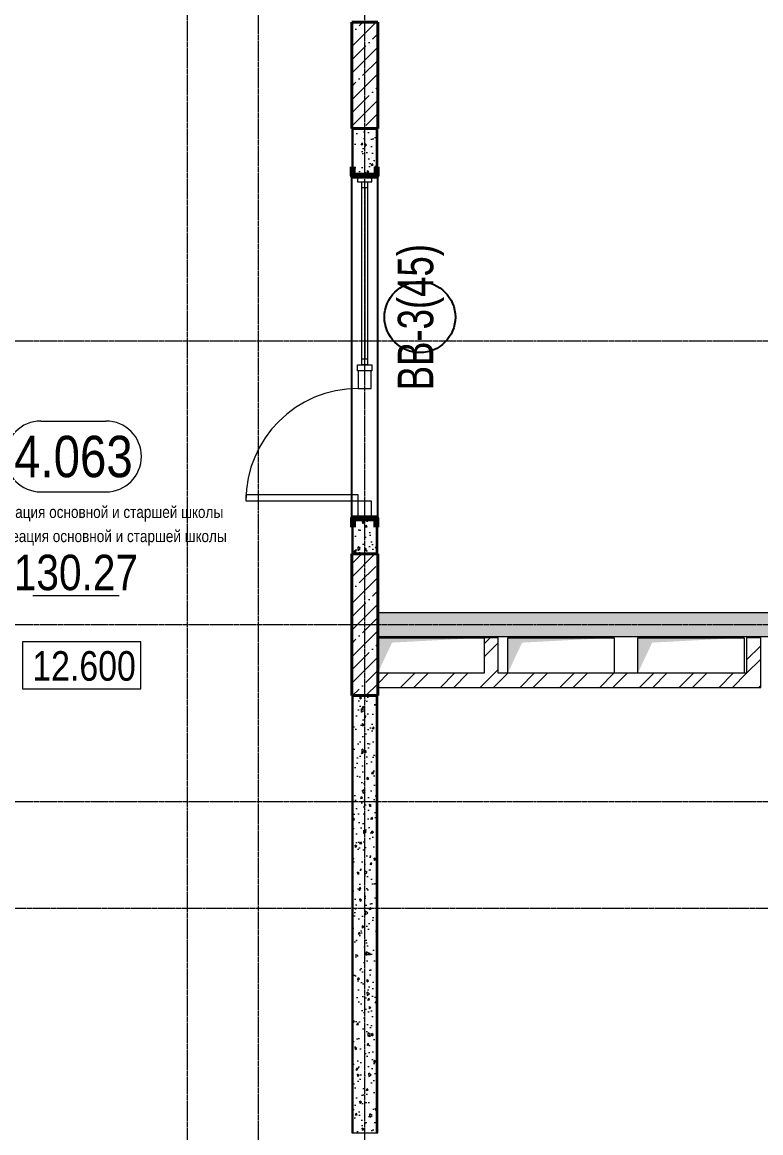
# Model space of a CAD drawing. Header units: millimetres. Extents: x -231292 to 573618, y -153144 to 564035.
# Drawn here: x 154332 to 160579, y 371202 to 380602 of the extents above; entities that cross this region are included whole.
import ezdxf
from ezdxf import colors
from ezdxf.entities.mleader import LeaderData, LeaderLine
from ezdxf.enums import TextEntityAlignment as Align
from ezdxf.math import Vec2, Vec3

# ---------------------------------------------------------------- set-up
doc = ezdxf.new("R2010")
doc.units = ezdxf.units.MM
doc.linetypes.add('CENTER2', pattern=[28.575, 19.05, -3.175, 3.175, -3.175])
doc.linetypes.add('HIDDEN2', pattern=[4.7625, 3.175, -1.5875])
doc.layers.get('0').update_dxf_attribs({"color": 250})
doc.layers.get('Defpoints').update_dxf_attribs({"color": 250})
for name, color, linetype, lineweight in [('A-AREA', 250, 'Continuous', 15), ('АР_Area', 250, 'Continuous', 5), ('АР_Витраж', 250, 'Continuous', 13), ('АР_Витраж марка', 250, 'Continuous', 9), ('АР_Двери_витраж', 250, 'Continuous', 9), ('АР_Колонны', 250, 'Continuous', 35), ('АР_Отметка', 7, 'Continuous', 13), ('АР_площадь пом', 250, 'Continuous', 5), ('АР_Стены ЖБ', 250, 'Continuous', 35), ('АР_Стены кирпич', 250, 'Continuous', 20), ('АР_Стены ПЕНОблок', 250, 'Continuous', 20), ('АР_Тонкая', 250, 'Continuous', 5), ('АР_Штриховка', 250, 'Continuous', 0), ('КМ_Фахверки', 250, 'Continuous', 80), ('ОВ_Шахты', 250, 'Continuous', 5), ('РД_Воронки с кровли', 250, 'Continuous', 18), ('РД_Оси_100', 250, 'Continuous', 0), ('РД_проем_инж перемыч_фахверк', 250, 'Continuous', 18)]:
    doc.layers.add(name, color=color, linetype=linetype, lineweight=lineweight)
doc.layers.add('РД_Витраж_вн', color=250, linetype='Continuous')
doc.layers.add('РД_Проем', color=250, linetype='Continuous', lineweight=0, plot=False)
doc.styles.add('Arial_09', font='ARIALN.TTF', dxfattribs={"width": 0.9})
doc.styles.add('Arial_Narrow_08', font='ARIALN.TTF', dxfattribs={"width": 0.8})
doc.styles.add('style1', font='ARIALN.TTF')
pattern_1 = [(45, (50428.77, 366201.75), (-112.2532, 112.2532), []), (45, (50541.02, 366201.75), (-112.2532, 112.2532), [198.4375, -39.6875, 0, -39.6875])]
pattern_2 = [(45, (50428.77, 366201.75), (-168.3798, 168.3798), []), (45, (50541.02, 366201.75), (-168.3798, 168.3798), [])]

# ---------------------------------------------------------------- blocks, each defined once
blk = doc.blocks.new('otv')
at = {"linetype": 'Continuous'}
blk.add_lwpolyline([(0, -1), (0, 0), (1, 0), (1, -1)], close=True, dxfattribs=at)
blk.add_solid([(0, -1), (0, 0), (0.135, -0.137), (1, 0)], dxfattribs=at)
blk = doc.blocks.new('Отметка_план')
at = {"color": 7}
blk.add_lwpolyline([(0, 0), (10, 0), (10, 4), (0, 4)], close=True, dxfattribs=at)
at = {"style": 'Arial_Narrow_08', "width": 0.8}
blk.add_attdef('OTMG', text='', height=2.5, dxfattribs=at).set_placement((9.062, 0.702), align=Align.RIGHT)
blk = doc.blocks.new('Ф_пеноблок 200')
at = {"layer": 'КМ_Фахверки'}
blk.add_lwpolyline([(0, -75), (0, 0), (200, 0), (200, -75)], dxfattribs=at)
blk = doc.blocks.new('СОШ_2200_АР_ОСИ_М100_28.05.24')
at = {"layer": 'РД_Оси_100', "linetype": 'CENTER2'}
for p, q in [((119910, 11700), (94200, 11700)), ((119910, 9300), (94200, 9300)), ((119910, 7800), (94200, 7800))]:
    blk.add_line(p, q, dxfattribs=at)
for points in [[(105300, -6155), (105300, 139938.679)], [(105900, 139938.679), (105900, -6155)], [(106800, -6155), (106800, 139938.679)], [(94200, 6900), (119910, 6900)]]:
    blk.add_lwpolyline(points, dxfattribs=at)
blk = doc.blocks.new('MOK-МаркаПом_овал_ареал')
for p, q in [((-2.75, 3), (2.75, 3)), ((-2.75, -3), (2.75, -3))]:
    blk.add_line(p, q)
for centre, radius, start, end in [((-2.75, 0), 3, 90, 270), ((2.75, 0), 3, 270, 90), ((-3.75, 0), 3.5, 0, 0.00095)]:
    blk.add_arc(centre, radius, start, end)
at = {"color": 0, "style": 'style1'}
blk.add_attdef('АР-ПОМЕЩЕНИЕ:НОМЕР', text='', height=3.5, dxfattribs=at).set_placement((0, 0), align=Align.MIDDLE)
at = {"layer": 'Defpoints', "color": 2, "style": 'style1'}
blk.add_attdef('АР-ПОМЕЩЕНИЕ:НАИМЕНОВАНИЕ', text='', height=1, dxfattribs=at).set_placement((-0.094, -4.814), align=Align.MIDDLE)
blk = doc.blocks.new('MOK-МаркаПомещения1')
at = {"layer": 'A-AREA', "color": 0}
blk.add_line((-3.651, -1.944), (3.649, -1.944), dxfattribs=at)
at = {"layer": 'A-AREA', "color": 0, "style": 'style1'}
blk.add_attdef('АР-ПОМЕЩЕНИЕ:ПЛОЩАДЬ', text='', height=3, dxfattribs=at).set_placement((0, 0), align=Align.MIDDLE)
at = {"layer": 'Defpoints', "style": 'style1', "flags": 8}
blk.add_attdef('АР-ПОМЕЩЕНИЕ:НАИМЕНОВАНИЕ', text='', height=1, dxfattribs=at).set_placement((0, 2.956), align=Align.MIDDLE)
blk = doc.blocks.new('МаркаВитража1')
at = {"layer": 'Defpoints'}
blk.add_circle((0, 0), 3, dxfattribs=at)
at = {"color": 0, "linetype": 'ByBlock', "lineweight": -2, "style": 'Arial_09', "width": 0.9}
blk.add_attdef('АР-ОКНО:НАИМЕНОВАНИЕ', text='', height=3, dxfattribs=at).set_placement((0, 0), align=Align.MIDDLE)

msp = doc.modelspace()

# ---------------------------------------------------------------- hatches: boundary and pattern name
at = {"layer": 'АР_Штриховка', "linetype": 'Continuous', "lineweight": 5}
h = msp.add_hatch(dxfattribs=at)
h.set_pattern_fill('ANSI35', color=256, scale=25, style=0)
h.set_pattern_definition(pattern_1)
h.paths.add_polyline_path([(157338.768, 380601.753), (157118.768, 380601.753), (157118.768, 379701.753), (157338.768, 379701.753)], flags=0)
at = {"layer": 'АР_Штриховка', "linetype": 'Continuous', "lineweight": 0}
h = msp.add_hatch(dxfattribs=at)
h.set_pattern_fill('AR-CONC', color=256, angle=-315, style=0)
h.set_pattern_definition([(95, (50428.77, 366201.75), (140.09465, 117.55338), [19.05, -209.55]), (40, (50428.77, 366201.75), (-160.01845, 110.17673), [15.24, -167.6406]), (145.45144, (50440.44, 366211.55), (-19.9238, 227.7301), [16.19, -178.09024]), (91.1842, (50392.85, 366237.67), (221.41024, 161.9534), [28.575, -314.325]), (141.63556, (50411.3, 366251.17), (-7.0866, 342.82676), [24.285, -267.1356]), (36.18415, (50392.85, 366237.67), (-7.0866, 342.8268), [22.86, -251.4597]), (66, (50419.79, 366246.65), (179.51998, 34.89515), [19.05, -209.55]), (11, (50419.79, 366246.65), (-86.53993, 173.9412), [15.24, -167.64]), (116.45145, (50434.75, 366249.56), (92.98005, 208.83634), [16.19, -178.08994]), (82.5, (50428.77, 366201.75), (-57.60547, 61.973414), [0, -165.608, 0, -170.18, 0, -168.275]), (52.5, (50428.77, 366201.75), (-23.58973, 118.087), [0, -97.028, 0, -161.798, 0, -64.135]), (12.5, (50388.716, 366161.7), (99.927863, 91.826196), [0, -63.5, 0, -198.12, 0, -262.89]), (2.5, (50370.76, 366143.74), (86.7639, 122.72239), [0, -82.55, 0, -131.572, 0, -186.69])])
h.paths.add_polyline_path([(157328.768, 379701.753), (157128.768, 379701.753), (157128.768, 379301.753), (157328.768, 379301.753)], flags=0)
h.paths.add_polyline_path([(157328.768, 376401.753), (157128.768, 376401.753), (157128.768, 376101.753), (157328.768, 376101.753)], flags=0)
at = {"layer": 'АР_Штриховка', "linetype": 'Continuous', "lineweight": 5}
h = msp.add_hatch(dxfattribs=at)
h.set_pattern_fill('ANSI35', color=256, scale=25, style=0)
h.set_pattern_definition(pattern_1)
h.paths.add_polyline_path([(157338.768, 376101.753), (157118.768, 376101.753), (157118.768, 374901.753), (157338.768, 374901.753)], flags=0)
at = {"layer": 'АР_Штриховка', "linetype": 'Continuous', "lineweight": 0}
h = msp.add_hatch(dxfattribs=at)
h.set_pattern_fill('AR-CONC', color=256, angle=45, style=0)
h.set_pattern_definition([(95, (50428.77, 366201.75), (140.09465, 117.55338), [19.05, -209.55]), (40, (50428.77, 366201.75), (-160.01845, 110.17673), [15.24, -167.64058]), (145.45144, (50440.44, 366211.55), (-19.9238, 227.7301), [16.19, -178.09024]), (91.1842, (50392.85, 366237.67), (221.41024, 161.9534), [28.575, -314.325]), (141.63556, (50411.3, 366251.17), (-7.0866, 342.82676), [24.285, -267.1356]), (36.18415, (50392.85, 366237.67), (-7.0866, 342.82676), [22.86, -251.4597]), (66, (50419.79, 366246.65), (179.51998, 34.89515), [19.05, -209.55]), (11, (50419.79, 366246.65), (-86.53993, 173.9412), [15.24, -167.64]), (116.45145, (50434.75, 366249.56), (92.98005, 208.83634), [16.19, -178.08994]), (82.5, (50428.77, 366201.75), (-57.60547, 61.973414), [0, -165.608, 0, -170.18, 0, -168.275]), (52.5, (50428.77, 366201.75), (-23.58973, 118.087), [0, -97.028, 0, -161.798, 0, -64.135]), (12.5, (50388.716, 366161.7), (99.927863, 91.826196), [0, -63.5, 0, -198.12, 0, -262.89]), (2.5, (50370.76, 366143.74), (86.7639, 122.72239), [0, -82.55, 0, -131.572, 0, -186.69])])
h.paths.add_polyline_path([(157338.768, 375601.753), (157338.768, 375401.753), (164928.768, 375401.753), (164928.768, 375601.753)], flags=0)
h = msp.add_hatch(dxfattribs=at)
h.set_pattern_fill('ANSI32', color=256, scale=25, angle=-360, style=0)
h.set_pattern_definition(pattern_2)
h.paths.add_polyline_path([(158358.768, 375391.753), (158238.768, 375391.753), (158238.768, 375091.753), (158278.768, 375061.753), (158358.768, 375091.753)], flags=0)
h = msp.add_hatch(dxfattribs=at)
h.set_pattern_fill('ANSI32', color=256, scale=25, angle=-360, style=0)
h.set_pattern_definition(pattern_2)
h.paths.add_polyline_path([(160578.768, 375391.753), (160458.768, 375391.753), (160458.768, 375091.753), (160578.768, 374971.753)], flags=0)
h = msp.add_hatch(dxfattribs=at)
h.set_pattern_fill('ANSI32', color=256, scale=25, style=0)
h.set_pattern_definition([(45, (50428.77, 366201.75), (-168.3798, 168.3798), []), (45, (50541.02, 366201.75), (-168.3798, 168.3798), [])])
h.paths.add_polyline_path([(160578.768, 374971.753), (160458.768, 375091.753), (158358.768, 375091.753), (158278.768, 375061.753), (158238.768, 374971.753)], flags=0)
h.paths.add_polyline_path([(158238.768, 374971.753), (158278.768, 375061.753), (158238.768, 375091.753), (157338.768, 375091.753), (157338.768, 374971.753)], flags=0)
h = msp.add_hatch(dxfattribs=at)
h.set_pattern_fill('AR-CONC', color=256, angle=-315, style=0)
h.set_pattern_definition([(95, (50428.77, 366201.75), (140.09465, 117.55338), [19.05, -209.55]), (40, (50428.77, 366201.75), (-160.01845, 110.17673), [15.24, -167.6406]), (145.45144, (50440.44, 366211.55), (-19.9238, 227.7301), [16.19, -178.09024]), (91.1842, (50392.85, 366237.67), (221.41024, 161.9534), [28.575, -314.325]), (141.63556, (50411.3, 366251.17), (-7.0866, 342.82676), [24.285, -267.1356]), (36.18415, (50392.85, 366237.67), (-7.0866, 342.8268), [22.86, -251.4597]), (66, (50419.79, 366246.65), (179.51998, 34.89515), [19.05, -209.55]), (11, (50419.79, 366246.65), (-86.53993, 173.9412), [15.24, -167.64]), (116.45145, (50434.75, 366249.56), (92.98005, 208.83634), [16.19, -178.08994]), (82.5, (50428.77, 366201.75), (-57.60547, 61.973414), [0, -165.608, 0, -170.18, 0, -168.275]), (52.5, (50428.77, 366201.75), (-23.58973, 118.087), [0, -97.028, 0, -161.798, 0, -64.135]), (12.5, (50388.716, 366161.7), (99.927863, 91.826196), [0, -63.5, 0, -198.12, 0, -262.89]), (2.5, (50370.76, 366143.74), (86.7639, 122.72239), [0, -82.55, 0, -131.572, 0, -186.69])])
h.paths.add_polyline_path([(157328.768, 374901.753), (157128.768, 374901.753), (157128.768, 371201.753), (157328.768, 371201.753)], flags=0)

# ---------------------------------------------------------------- linework, layer by layer
at = {"layer": 'АР_Витраж', "linetype": 'Continuous', "lineweight": 5}
for p, q in [((157118.768, 379301.753), (157118.768, 377651.753)), ((157338.768, 379301.753), (157338.768, 377651.753))]:
    msp.add_line(p, q, dxfattribs=at)
at = {"layer": 'АР_Витраж', "linetype": 'Continuous', "lineweight": 13}
for p, q in [((157203.768, 379201.753), (157253.768, 379201.753)), ((157228.768, 379201.753), (157228.768, 377751.753)), ((157203.768, 377751.753), (157253.768, 377751.753))]:
    msp.add_line(p, q, dxfattribs=at)
for points in [[(157288.768, 379251.753), (157288.768, 379301.753), (157168.768, 379301.753), (157168.768, 379251.753)], [(157203.768, 379251.753), (157253.768, 379251.753), (157253.768, 377701.753), (157203.768, 377701.753)], [(157288.768, 377701.753), (157288.768, 377651.753), (157168.768, 377651.753), (157168.768, 377701.753)]]:
    msp.add_lwpolyline(points, close=True, dxfattribs=at)
at = {"layer": 'АР_Двери_витраж', "linetype": 'Continuous', "lineweight": 9}
for points in [[(157283.768, 377501.753), (157283.768, 377651.753), (157173.768, 377651.753), (157173.768, 377501.753)], [(157173.768, 376551.753), (157173.768, 376601.753), (156223.768, 376601.753), (156223.768, 376551.753)], [(157283.768, 376551.753), (157283.768, 376401.753), (157173.768, 376401.753), (157173.768, 376551.753)]]:
    msp.add_lwpolyline(points, close=True, dxfattribs=at)
msp.add_arc((157173.768, 376551.753), 950, 90, 180, dxfattribs=at)
at = {"layer": 'АР_Колонны', "linetype": 'HIDDEN2', "lineweight": 25}
for p, q in [((157118.768, 380601.753), (157338.768, 380601.753)), ((157118.768, 379701.753), (157118.768, 380601.753)), ((157338.768, 380601.753), (157338.768, 379701.753)), ((157338.768, 379701.753), (157118.768, 379701.753)), ((157118.768, 376101.753), (157338.768, 376101.753)), ((157118.768, 374901.753), (157118.768, 376101.753)), ((157338.768, 376101.753), (157338.768, 374901.753)), ((157338.768, 374901.753), (157118.768, 374901.753))]:
    msp.add_line(p, q, dxfattribs=at)
at = {"layer": 'АР_Колонны', "linetype": 'Continuous', "lineweight": 35}
for p, q in [((157118.768, 380601.753), (157118.768, 379701.753)), ((157338.768, 380601.753), (157118.768, 380601.753)), ((157338.768, 379701.753), (157338.768, 380601.753)), ((157118.768, 379701.753), (157338.768, 379701.753)), ((157118.768, 376101.753), (157118.768, 374901.753)), ((157338.768, 376101.753), (157118.768, 376101.753)), ((157338.768, 374901.753), (157338.768, 376101.753)), ((157118.768, 374901.753), (157338.768, 374901.753))]:
    msp.add_line(p, q, dxfattribs=at)
at = {"layer": 'АР_Стены ЖБ', "linetype": 'Continuous', "lineweight": 40}
for p, q in [((157338.768, 380601.753), (157118.768, 380601.753)), ((157118.768, 380601.753), (157118.768, 379701.753)), ((157338.768, 379701.753), (157338.768, 380601.753)), ((157118.768, 379701.753), (157338.768, 379701.753)), ((157338.768, 376101.753), (157118.768, 376101.753)), ((157118.768, 376101.753), (157118.768, 374901.753)), ((157338.768, 374901.753), (157338.768, 376101.753)), ((157118.768, 374901.753), (157338.768, 374901.753))]:
    msp.add_line(p, q, dxfattribs=at)
at = {"layer": 'АР_Стены кирпич', "linetype": 'Continuous', "lineweight": 20}
for p, q in [((158358.768, 375391.753), (158238.768, 375391.753)), ((158238.768, 375391.753), (158238.768, 375091.753)), ((158358.768, 375091.753), (158358.768, 375391.753)), ((160578.768, 375391.753), (160458.768, 375391.753)), ((160458.768, 375391.753), (160458.768, 375091.753)), ((160578.768, 374971.753), (160578.768, 375391.753)), ((158238.768, 375091.753), (157338.768, 375091.753)), ((157338.768, 375091.753), (157338.768, 374971.753)), ((160458.768, 375091.753), (158358.768, 375091.753)), ((157338.768, 374971.753), (160578.768, 374971.753))]:
    msp.add_line(p, q, dxfattribs=at)
at = {"layer": 'АР_Стены ПЕНОблок', "linetype": 'Continuous', "lineweight": 20}
for p, q in [((157328.768, 379701.753), (157128.768, 379701.753)), ((157128.768, 379701.753), (157128.768, 379301.753)), ((157328.768, 379301.753), (157328.768, 379701.753)), ((157128.768, 379301.753), (157328.768, 379301.753)), ((157328.768, 376401.753), (157128.768, 376401.753)), ((157128.768, 376401.753), (157128.768, 376101.753)), ((157328.768, 376101.753), (157328.768, 376401.753)), ((157128.768, 376101.753), (157328.768, 376101.753)), ((157338.768, 375601.753), (157338.768, 375401.753)), ((164928.768, 375601.753), (157338.768, 375601.753)), ((157338.768, 375401.753), (164928.768, 375401.753)), ((157328.768, 374901.753), (157128.768, 374901.753)), ((157128.768, 374901.753), (157128.768, 371201.753)), ((157328.768, 371201.753), (157328.768, 374901.753)), ((157128.768, 371201.753), (157328.768, 371201.753))]:
    msp.add_line(p, q, dxfattribs=at)
at = {"layer": 'АР_Тонкая', "linetype": 'Continuous', "lineweight": 0}
for p, q in [((157128.768, 379701.753), (157118.768, 379701.753)), ((157118.768, 379701.753), (157118.768, 379301.753)), ((157128.768, 379301.753), (157128.768, 379701.753)), ((157338.768, 379701.753), (157328.768, 379701.753)), ((157328.768, 379701.753), (157328.768, 379301.753)), ((157338.768, 379301.753), (157338.768, 379701.753)), ((157118.768, 379301.753), (157128.768, 379301.753)), ((157328.768, 379301.753), (157338.768, 379301.753)), ((157128.768, 376401.753), (157118.768, 376401.753)), ((157118.768, 376401.753), (157118.768, 376101.753)), ((157128.768, 376101.753), (157128.768, 376401.753)), ((157338.768, 376401.753), (157328.768, 376401.753)), ((157328.768, 376401.753), (157328.768, 376101.753)), ((157338.768, 376101.753), (157338.768, 376401.753)), ((157118.768, 376101.753), (157128.768, 376101.753)), ((157328.768, 376101.753), (157338.768, 376101.753)), ((157128.768, 374901.753), (157118.768, 374901.753)), ((157118.768, 374901.753), (157118.768, 371201.753)), ((157128.768, 371201.753), (157128.768, 374901.753)), ((157338.768, 374901.753), (157328.768, 374901.753)), ((157328.768, 374901.753), (157328.768, 371201.753)), ((157338.768, 371201.753), (157338.768, 374901.753)), ((157118.768, 371201.753), (157128.768, 371201.753)), ((157328.768, 371201.753), (157338.768, 371201.753))]:
    msp.add_line(p, q, dxfattribs=at)
at = {"layer": 'РД_Витраж_вн', "linetype": 'Continuous', "lineweight": -3}
for p, q in [((157118.768, 376401.753), (157118.768, 379301.753)), ((157338.768, 376401.753), (157338.768, 379301.753))]:
    msp.add_line(p, q, dxfattribs=at)
at = {"layer": 'РД_Проем', "linetype": 'Continuous', "lineweight": 0}
for p, q in [((157118.768, 376401.753), (157118.768, 379301.753)), ((157338.768, 376401.753), (157338.768, 379301.753))]:
    msp.add_line(p, q, dxfattribs=at)
at = {"layer": 'РД_проем_инж перемыч_фахверк', "linetype": 'Continuous', "lineweight": 18}
for p, q in [((157118.768, 379301.753), (157118.768, 376401.753)), ((157338.768, 379301.753), (157338.768, 376401.753))]:
    msp.add_line(p, q, dxfattribs=at)

# ---------------------------------------------------------------- block references
at = {"layer": 'АР_Area', "linetype": 'Continuous', "lineweight": 5, "xscale": 100, "yscale": 100, "zscale": 100}
msp.add_blockref('MOK-МаркаПом_овал_ареал', (154765.221, 376926.058), dxfattribs=at).add_auto_attribs({'АР-ПОМЕЩЕНИЕ:НОМЕР': '4.063', 'АР-ПОМЕЩЕНИЕ:НАИМЕНОВАНИЕ': 'Коридор-рекреация основной и старшей школы'})
at = {"layer": 'АР_Витраж марка', "linetype": 'Continuous', "lineweight": 9, "xscale": 100, "yscale": 100, "zscale": 100, "rotation": 89.99999999999999}
msp.add_blockref('МаркаВитража1', (157695.701, 378105.21), dxfattribs=at).add_auto_attribs({'АР-ОКНО:НАИМЕНОВАНИЕ': 'ВВ-3(45)'})
at = {"layer": 'АР_Отметка'}
ref = msp.add_blockref('Отметка_план', (154335.759, 374958.448), dxfattribs=dict(at, xscale=100, yscale=100, zscale=100))
ref.add_attrib('OTMG', '12.600', dxfattribs={"layer": '0', "color": 0, "height": 250, "style": 'style1'}).set_placement((155293.177, 375278.265), align=Align.TOP_RIGHT)
at = {"layer": 'АР_площадь пом', "linetype": 'Continuous', "lineweight": 5}
ref = msp.add_blockref('MOK-МаркаПомещения1', (154786.159, 375944.64), dxfattribs=dict(at, xscale=100, yscale=100, zscale=100))
ref.add_attrib('АР-ПОМЕЩЕНИЕ:НАИМЕНОВАНИЕ', 'Коридор-рекреация основной и старшей школы', dxfattribs={"layer": 'Defpoints', "height": 100, "style": 'style1'}).set_placement((154786.159, 376240.203), align=Align.MIDDLE)
ref.add_attrib('АР-ПОМЕЩЕНИЕ:ПЛОЩАДЬ', '130.27', dxfattribs={"layer": 'A-AREA', "color": 0, "height": 300, "style": 'style1'}).set_placement((154786.159, 375944.64), align=Align.MIDDLE)
at = {"layer": 'КМ_Фахверки', "rotation": 180}
msp.add_blockref('Ф_пеноблок 200', (157328.768, 379301.753), dxfattribs=at)
msp.add_blockref('Ф_пеноблок 200', (157328.768, 379301.753), dxfattribs=at)
at = {"layer": 'КМ_Фахверки', "xscale": -1}
msp.add_blockref('Ф_пеноблок 200', (157328.768, 376401.753), dxfattribs=at)
msp.add_blockref('Ф_пеноблок 200', (157328.768, 376401.753), dxfattribs=at)
at = {"layer": 'ОВ_Шахты', "xscale": 900, "yscale": 300, "zscale": 1400}
for p in [(157338.768, 375391.753), (158438.768, 375391.753), (159538.768, 375391.753)]:
    msp.add_blockref('otv', p, dxfattribs=at)
at = {"layer": 'РД_Оси_100'}
msp.add_blockref('СОШ_2200_АР_ОСИ_М100_28.05.24', (50428.768, 366201.753), dxfattribs=at)

# ---------------------------------------------------------------- leaders
at = {"layer": 'РД_Воронки с кровли', "lineweight": 70}
ml = msp.add_multileader_mtext('Standard', dxfattribs=at)
ml.set_content('ВК_Под потолком 4 этажа уйдет в с.у. соседний. ниже опускать не надо.', color=256, style='style1')
ml.set_leader_properties(color=256)
ml.build(insert=Vec2(0, 0))
ml.multileader.update_dxf_attribs({"has_dogleg": 0, "text_left_attachment_type": 6, "text_right_attachment_type": 6, "arrow_head_size": 500, "scale": 100})
ctx = ml.context
ctx.base_point, ctx.scale, ctx.char_height, ctx.arrow_head_size, ctx.landing_gap_size, ctx.plane_origin, ctx.plane_x_axis, ctx.plane_y_axis = Vec3(89976.721, 372153.495), 100, 300, 500, 50, Vec3(64943.192, 362296.395), Vec3(1, 0.00000001), Vec3(-0.00000001, 1)
ctx.left_attachment, ctx.right_attachment = 6, 6
notes = []
notes.append((ctx, [(0, (1, 1, 0), (94475.649, 372153.495), (-1, -0.00000001), 8, [(1, [(102928.768, 377981.754)], 0, [])])]))
ctx.mtext.insert, ctx.mtext.text_direction, ctx.mtext.rotation, ctx.mtext.width, ctx.mtext.defined_height, ctx.mtext.flow_direction = Vec3(90028.768, 372541.694), Vec3(1, 0.00000001), 0.00000001, 4538.94863, 395.157, 5
for ctx, leaders in notes:
    for number, flags, end, landing, length, lines in leaders:
        leader = LeaderData()
        leader.index, (leader.has_last_leader_line, leader.has_dogleg_vector, leader.attachment_direction) = number, flags
        leader.last_leader_point, leader.dogleg_vector, leader.dogleg_length = Vec3(end), Vec3(landing), length
        for number, points, colour, breaks in lines:
            line = LeaderLine()
            line.index, line.vertices, line.color, line.breaks = number, Vec3.list(points), colors.encode_raw_color(colour), breaks
            leader.lines.append(line)
        ctx.leaders.append(leader)

doc.saveas('drawing.dxf')
